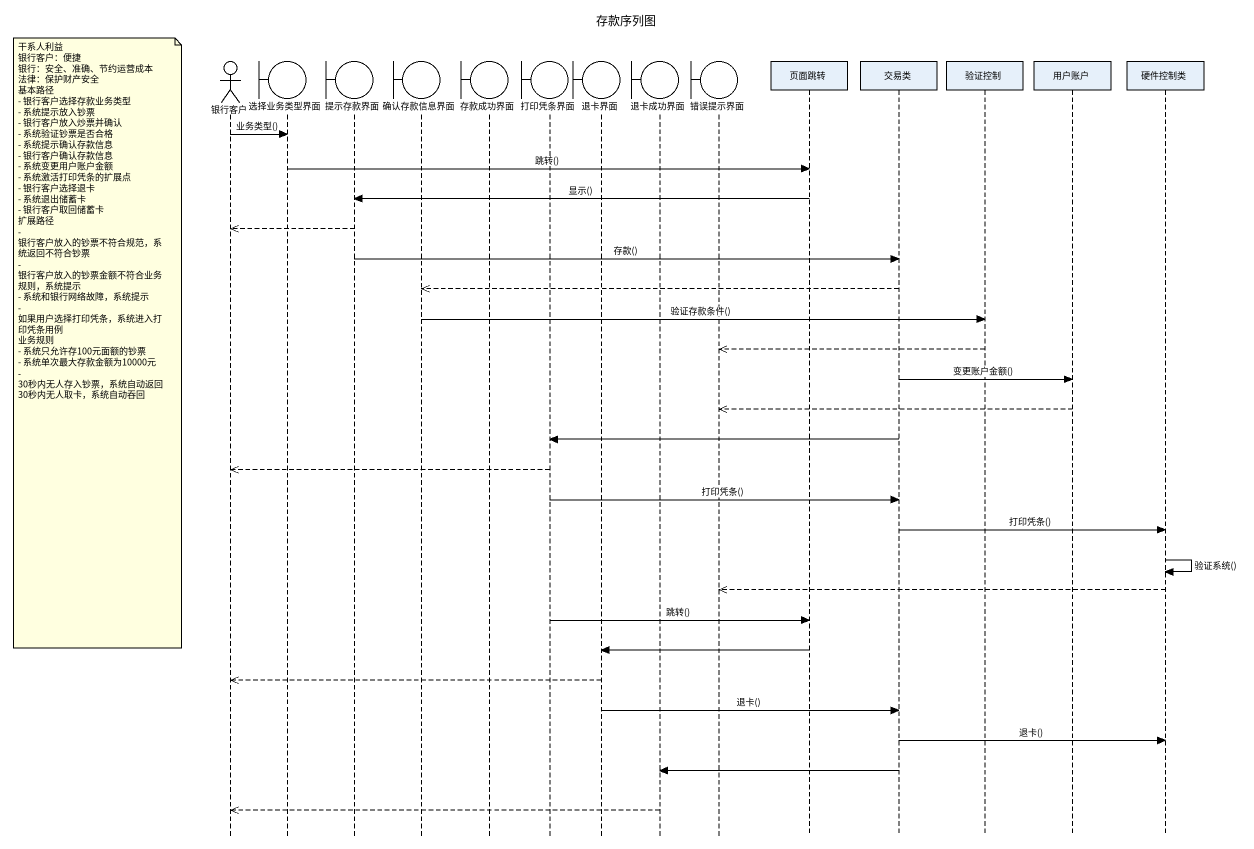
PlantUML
@startuml
title 存款序列图
hide footbox
actor 银行客户
boundary 选择业务类型界面
boundary 提示存款界面
boundary 确认存款信息界面
boundary 存款成功界面
boundary 打印凭条界面
boundary 退卡界面
boundary 退卡成功界面
boundary 错误提示界面
participant 页面跳转
participant 交易类
participant 验证控制
participant 用户账户
participant 硬件控制类

银行客户 -> 选择业务类型界面 : 业务类型()
选择业务类型界面 -> 页面跳转 : 跳转()
页面跳转 -> 提示存款界面 : 显示()
提示存款界面 -->> 银行客户
提示存款界面 -> 交易类 : 存款()
交易类 -->> 确认存款信息界面
确认存款信息界面 -> 验证控制 : 验证存款条件()
note left of 银行客户
  干系人利益
  银行客户：便捷
  银行：安全、准确、节约运营成本
  法律：保护财产安全
  基本路径
  - 银行客户选择存款业务类型
  - 系统提示放入钞票
  - 银行客户放入炒票并确认
  - 系统验证钞票是否合格
  - 系统提示确认存款信息
  - 银行客户确认存款信息
  - 系统变更用户账户金额
  - 系统激活打印凭条的扩展点
  - 银行客户选择退卡
  - 系统退出储蓄卡
  - 银行客户取回储蓄卡
  扩展路径
  - 银行客户放入的钞票不符合规范，系统返回不符合钞票
  - 银行客户放入的钞票金额不符合业务规则，系统提示
  - 系统和银行网络故障，系统提示
  - 如果用户选择打印凭条，系统进入打印凭条用例
  业务规则
  - 系统只允许存100元面额的钞票
  - 系统单次最大存款金额为10000元
  - 30秒内无人存入钞票，系统自动返回
  30秒内无人取卡，系统自动吞回
end note
验证控制 -->> 错误提示界面
交易类 -> 用户账户 : 变更账户金额()
用户账户 -->> 错误提示界面
交易类 -> 打印凭条界面
打印凭条界面 -->> 银行客户
打印凭条界面 -> 交易类 : 打印凭条()
交易类 -> 硬件控制类 : 打印凭条()
硬件控制类 -> 硬件控制类 : 验证系统()
硬件控制类 -->> 错误提示界面
打印凭条界面 -> 页面跳转 : 跳转()
页面跳转 -> 退卡界面
退卡界面 -->> 银行客户
退卡界面 -> 交易类 : 退卡()
交易类 -> 硬件控制类 : 退卡()
交易类 -> 退卡成功界面
退卡成功界面 -->> 银行客户
@enduml
